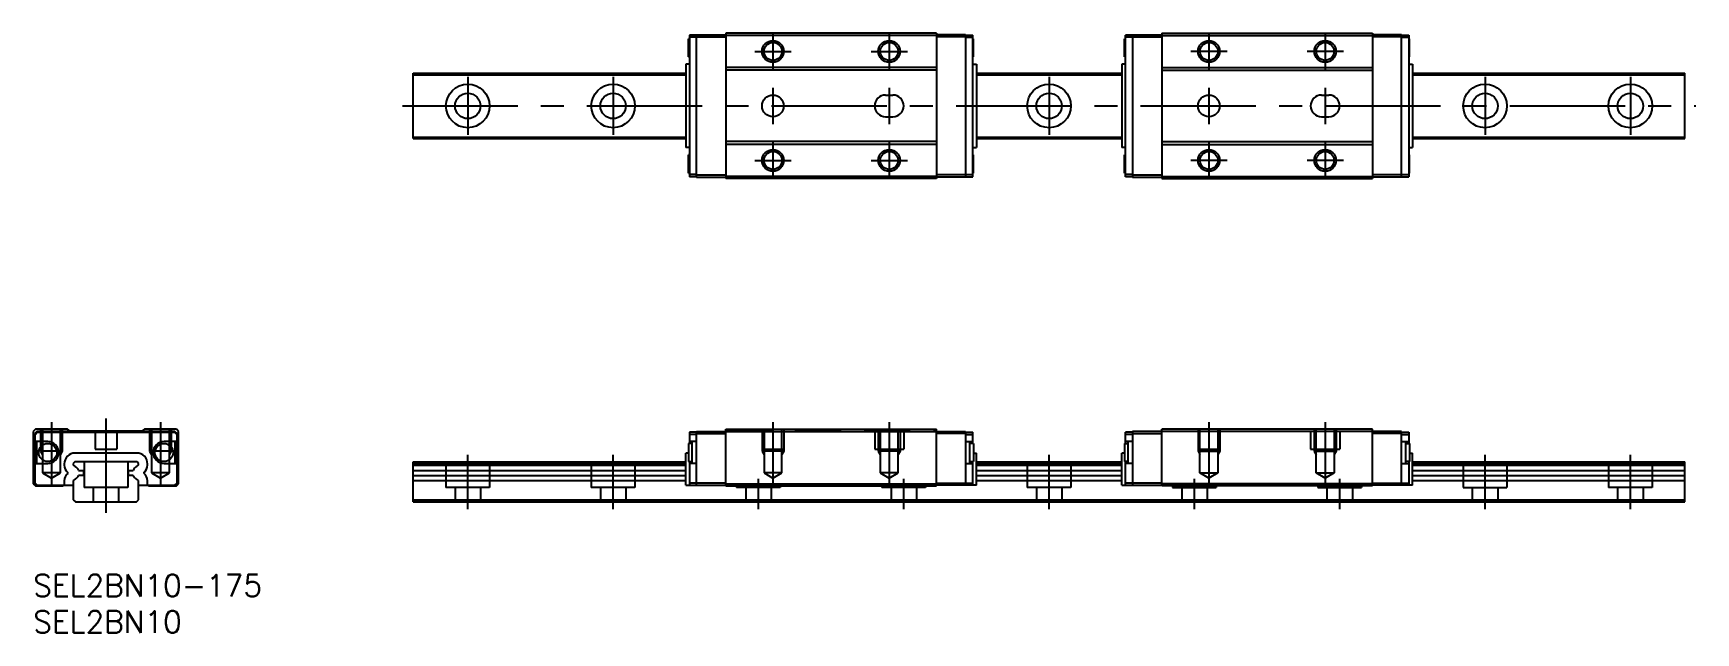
# Model space of a CAD drawing. Extents: x 0 to 229, y -8 to 74.
import ezdxf

# ---------------------------------------------------------------- set-up
doc = ezdxf.new("R2010")
doc.units = 0
doc.header["$LTSCALE"] = 0.5
doc.linetypes.add('CENTER', pattern=[50.8, 31.75, -6.35, 6.35, -6.35])
doc.linetypes.add('DASHED', pattern=[19.05, 12.7, -6.35])
for name, color, linetype in [('MSM_CENTER', 1, 'CENTER'), ('MSM_CONTINUOUS', 7, 'CONTINUOUS'), ('MSM_DASHED', 4, 'DASHED'), ('MSM_NARROW', 5, 'CONTINUOUS'), ('MSM_PART_NUMBER', 7, 'CONTINUOUS')]:
    doc.layers.add(name, color=color, linetype=linetype)
doc.styles.get("Standard").update_dxf_attribs({"font": 'txt.shx', "height": 3, "bigfont": 'bigfont.shx'})

# ---------------------------------------------------------------- blocks, each defined once
blk = doc.blocks.new('*U2')
at = {"layer": 'MSM_PART_NUMBER'}
blk.add_text('SEL2BN10-175', height=3, dxfattribs=at).set_placement((0, -3))
blk = doc.blocks.new('*U3')
at = {"layer": 'MSM_PART_NUMBER'}
blk.add_text('SEL2BN10', height=3, dxfattribs=at).set_placement((0, -8))

msp = doc.modelspace()

# ---------------------------------------------------------------- linework, layer by layer
at = {"layer": 'MSM_CENTER'}
for p, q in [((101.8, 74.5), (101.8, 69.5)), ((117.8, 74.5), (117.8, 69.5)), ((161.8, 74.5), (161.8, 69.5)), ((177.8, 74.5), (177.8, 69.5)), ((99.3, 72), (104.3, 72)), ((115.3, 72), (120.3, 72)), ((164.3, 72), (159.3, 72)), ((180.3, 72), (175.3, 72)), ((59.8, 68.5), (59.8, 60.5)), ((79.8, 68.5), (79.8, 60.5)), ((101.8, 67), (101.8, 62)), ((117.8, 67), (117.8, 62)), ((139.8, 68.5), (139.8, 60.5)), ((161.8, 67), (161.8, 62)), ((177.8, 67), (177.8, 62)), ((199.8, 68.5), (199.8, 60.5)), ((219.8, 68.5), (219.8, 60.5)), ((50.8, 64.5), (228.8, 64.5)), ((101.8, 59.5), (101.8, 54.5)), ((117.8, 59.5), (117.8, 54.5)), ((161.8, 59.5), (161.8, 54.5)), ((177.8, 59.5), (177.8, 54.5)), ((99.3, 57), (104.3, 57)), ((115.3, 57), (120.3, 57)), ((164.3, 57), (159.3, 57)), ((180.3, 57), (175.3, 57)), ((2.5, 21), (2.5, 12.29)), ((10, 21.5), (10, 8.5)), ((17.5, 21), (17.5, 12.29)), ((101.8, 21), (101.8, 12.29)), ((117.8, 21), (117.8, 12.29)), ((161.8, 21), (161.8, 12.29)), ((177.8, 21), (177.8, 12.29)), ((59.8, 9), (59.8, 16.5)), ((79.8, 9), (79.8, 16.5)), ((139.8, 9), (139.8, 16.5)), ((199.8, 9), (199.8, 16.5)), ((219.8, 9), (219.8, 16.5)), ((99.8, 9), (99.8, 13.2)), ((119.8, 9), (119.8, 13.2)), ((159.8, 9), (159.8, 13.2)), ((179.8, 9), (179.8, 13.2))]:
    msp.add_line(p, q, dxfattribs=at)
at = {"layer": 'MSM_CONTINUOUS'}
for p, q in [((90.2, 71.25), (90.2, 73.75)), ((90.3, 73.75), (90.2, 73.75)), ((91.3, 74.25), (90.3, 74.25)), ((90.3, 74.25), (90.3, 54.75)), ((91.3, 73.95), (90.3, 73.95)), ((91.3, 54.7), (91.3, 74.3)), ((91.3, 74.3), (95.3, 74.3)), ((91.3, 74), (95.3, 74)), ((95.3, 74.5), (95.3, 54.5)), ((124.3, 74.5), (95.3, 74.5)), ((124.3, 74.2), (95.3, 74.2)), ((124.3, 74.5), (124.3, 54.5)), ((128.3, 74.3), (124.3, 74.3)), ((128.3, 74), (124.3, 74)), ((128.3, 74.3), (128.3, 54.7)), ((128.3, 74.25), (129.3, 74.25)), ((128.3, 73.95), (129.3, 73.95)), ((129.3, 54.75), (129.3, 74.25)), ((129.4, 73.75), (129.3, 73.75)), ((129.4, 71.25), (129.4, 73.75)), ((150.2, 71.25), (150.2, 73.75)), ((150.2, 73.75), (150.3, 73.75)), ((150.3, 54.75), (150.3, 74.25)), ((151.3, 74.25), (150.3, 74.25)), ((151.3, 73.95), (150.3, 73.95)), ((151.3, 74.3), (151.3, 54.7)), ((151.3, 74.3), (155.3, 74.3)), ((151.3, 74), (155.3, 74)), ((155.3, 74.5), (155.3, 54.5)), ((155.3, 74.5), (184.3, 74.5)), ((155.3, 74.2), (184.3, 74.2)), ((184.3, 74.5), (184.3, 54.5)), ((188.3, 74.3), (184.3, 74.3)), ((188.3, 74), (184.3, 74)), ((188.3, 54.7), (188.3, 74.3)), ((188.3, 74.25), (189.3, 74.25)), ((188.3, 73.95), (189.3, 73.95)), ((189.3, 74.25), (189.3, 54.75)), ((189.3, 73.75), (189.4, 73.75)), ((189.4, 71.25), (189.4, 73.75)), ((90.2, 71.25), (90.3, 71.25)), ((129.3, 71.25), (129.4, 71.25)), ((150.3, 71.25), (150.2, 71.25)), ((189.4, 71.25), (189.3, 71.25)), ((52.3, 60), (52.3, 69)), ((52.3, 69), (89.8, 69)), ((52.3, 68.8), (89.8, 68.8)), ((89.8, 70.23), (89.8, 58.77)), ((90.3, 70.23), (89.8, 70.23)), ((124.3, 69.8), (95.3, 69.8)), ((124.3, 69.4), (95.3, 69.4)), ((129.3, 70.23), (129.8, 70.23)), ((129.8, 70.23), (129.8, 58.77)), ((129.8, 69), (149.8, 69)), ((129.8, 68.8), (149.8, 68.8)), ((149.8, 70.23), (149.8, 58.77)), ((150.3, 70.23), (149.8, 70.23)), ((155.3, 69.8), (184.3, 69.8)), ((155.3, 69.4), (184.3, 69.4)), ((189.3, 70.23), (189.8, 70.23)), ((189.8, 70.23), (189.8, 58.77)), ((189.8, 69), (227.3, 69)), ((189.8, 68.8), (227.3, 68.8)), ((227.3, 60), (227.3, 69)), ((117.3, 66), (118.3, 66)), ((177.3, 66), (178.3, 66)), ((117.3, 63), (118.3, 63)), ((177.3, 63), (178.3, 63)), ((52.3, 60.2), (89.8, 60.2)), ((52.3, 60), (89.8, 60)), ((124.3, 59.6), (95.3, 59.6)), ((129.8, 60.2), (149.8, 60.2)), ((129.8, 60), (149.8, 60)), ((155.3, 59.6), (184.3, 59.6)), ((189.8, 60.2), (227.3, 60.2)), ((189.8, 60), (227.3, 60)), ((90.3, 58.77), (89.8, 58.77)), ((90.2, 55.25), (90.2, 57.75)), ((90.3, 57.75), (90.2, 57.75)), ((124.3, 59.2), (95.3, 59.2)), ((129.3, 58.77), (129.8, 58.77)), ((129.4, 57.75), (129.3, 57.75)), ((129.4, 55.25), (129.4, 57.75)), ((150.3, 58.77), (149.8, 58.77)), ((150.2, 55.25), (150.2, 57.75)), ((150.2, 57.75), (150.3, 57.75)), ((155.3, 59.2), (184.3, 59.2)), ((189.3, 58.77), (189.8, 58.77)), ((189.3, 57.75), (189.4, 57.75)), ((189.4, 55.25), (189.4, 57.75)), ((90.2, 55.25), (90.3, 55.25)), ((91.3, 55.05), (90.3, 55.05)), ((91.3, 55), (95.3, 55)), ((128.3, 55), (124.3, 55)), ((128.3, 55.05), (129.3, 55.05)), ((129.3, 55.25), (129.4, 55.25)), ((150.3, 55.25), (150.2, 55.25)), ((151.3, 55.05), (150.3, 55.05)), ((151.3, 55), (155.3, 55)), ((188.3, 55), (184.3, 55)), ((188.3, 55.05), (189.3, 55.05)), ((189.4, 55.25), (189.3, 55.25)), ((91.3, 54.75), (90.3, 54.75)), ((91.3, 54.7), (95.3, 54.7)), ((124.3, 54.8), (95.3, 54.8)), ((124.3, 54.5), (95.3, 54.5)), ((128.3, 54.7), (124.3, 54.7)), ((128.3, 54.75), (129.3, 54.75)), ((151.3, 54.75), (150.3, 54.75)), ((151.3, 54.7), (155.3, 54.7)), ((155.3, 54.8), (184.3, 54.8)), ((155.3, 54.5), (184.3, 54.5)), ((188.3, 54.7), (184.3, 54.7)), ((188.3, 54.75), (189.3, 54.75)), ((0.3, 20), (0, 19.7)), ((0, 19.7), (0, 12.5)), ((0.5, 19.7), (0.2, 19.4)), ((0.2, 19.4), (0.2, 12.6)), ((0.25, 19.3), (0.55, 19.6)), ((0.25, 18.3), (0.25, 19.3)), ((4.7, 20), (0.3, 20)), ((19.5, 19.7), (0.5, 19.7)), ((0.55, 19.6), (19.45, 19.6)), ((5.1, 19.75), (4.7, 20)), ((14.9, 19.75), (5.1, 19.75)), ((15.3, 20), (14.9, 19.75)), ((19.7, 20), (15.3, 20)), ((19.45, 19.6), (19.75, 19.3)), ((19.8, 19.4), (19.5, 19.7)), ((20, 19.7), (19.7, 20)), ((19.75, 19.3), (19.75, 18.3)), ((19.8, 12.6), (19.8, 19.4)), ((20, 12.5), (20, 19.7)), ((90.3, 19.6), (90.3, 18.05)), ((91.3, 19.6), (90.3, 19.6)), ((91.3, 19.3), (90.3, 19.3)), ((91.3, 12.3), (91.3, 19.7)), ((91.3, 19.7), (128.3, 19.7)), ((91.3, 19.4), (95.3, 19.4)), ((95.3, 12.2), (95.3, 20)), ((95.3, 20), (124.3, 20)), ((124.3, 12.2), (124.3, 20)), ((128.3, 19.4), (124.3, 19.4)), ((128.3, 19.7), (128.3, 12.3)), ((128.3, 19.6), (129.3, 19.6)), ((128.3, 19.3), (129.3, 19.3)), ((129.3, 18.05), (129.3, 19.6)), ((150.3, 18.05), (150.3, 19.6)), ((151.3, 19.6), (150.3, 19.6)), ((151.3, 19.3), (150.3, 19.3)), ((151.3, 19.7), (151.3, 12.3)), ((188.3, 19.7), (151.3, 19.7)), ((151.3, 19.4), (155.3, 19.4)), ((155.3, 12.2), (155.3, 20)), ((184.3, 20), (155.3, 20)), ((184.3, 12.2), (184.3, 20)), ((188.3, 19.4), (184.3, 19.4)), ((188.3, 12.3), (188.3, 19.7)), ((188.3, 19.6), (189.3, 19.6)), ((188.3, 19.3), (189.3, 19.3)), ((189.3, 19.6), (189.3, 18.05)), ((2, 18.3), (0.25, 18.3)), ((0.45, 18.3), (0.45, 15.3)), ((14.23, 16.73), (5.77, 16.73)), ((19.75, 18.3), (18, 18.3)), ((19.55, 15.3), (19.55, 18.3)), ((89.8, 12.3), (89.8, 16.73)), ((90.2, 16.73), (89.8, 16.73)), ((90.7, 18.05), (90.2, 18.05)), ((90.2, 18.05), (90.2, 15.55)), ((91.3, 18.3), (90.3, 18.3)), ((90.7, 15.3), (90.7, 18.3)), ((128.3, 18.3), (129.3, 18.3)), ((128.9, 15.3), (128.9, 18.3)), ((129.4, 18.05), (128.9, 18.05)), ((129.4, 18.05), (129.4, 15.55)), ((129.4, 16.73), (129.8, 16.73)), ((129.8, 12.3), (129.8, 16.73)), ((149.8, 12.3), (149.8, 16.73)), ((150.2, 16.73), (149.8, 16.73)), ((150.2, 18.05), (150.7, 18.05)), ((150.2, 18.05), (150.2, 15.55)), ((151.3, 18.3), (150.3, 18.3)), ((150.7, 15.3), (150.7, 18.3)), ((188.3, 18.3), (189.3, 18.3)), ((188.9, 15.3), (188.9, 18.3)), ((188.9, 18.05), (189.4, 18.05)), ((189.4, 18.05), (189.4, 15.55)), ((189.4, 16.73), (189.8, 16.73)), ((189.8, 12.3), (189.8, 16.73)), ((0.25, 15.3), (2, 15.3)), ((0.25, 12.6), (0.25, 15.3)), ((4.27, 15.23), (4.27, 15.08)), ((5.7, 15.5), (5.5, 15.3)), ((5.5, 15.3), (5.5, 15.04)), ((5.5, 15.04), (5.78, 14.88)), ((14.3, 15.5), (5.7, 15.5)), ((6.25, 14.35), (6.9, 14.35)), ((6.9, 14.35), (6.9, 13.65)), ((13.1, 13.65), (13.1, 14.35)), ((13.1, 14.35), (13.75, 14.35)), ((14.22, 14.88), (14.5, 15.04)), ((14.5, 15.3), (14.3, 15.5)), ((14.5, 15.04), (14.5, 15.3)), ((15.73, 15.08), (15.73, 15.23)), ((18, 15.3), (19.75, 15.3)), ((19.75, 15.3), (19.75, 12.6)), ((52.3, 15.5), (89.8, 15.5)), ((52.3, 10), (52.3, 15.5)), ((52.3, 15.3), (89.8, 15.3)), ((52.3, 15.04), (89.8, 15.04)), ((52.3, 14.35), (89.8, 14.35)), ((90.2, 15.55), (90.7, 15.55)), ((90.3, 15.55), (90.3, 12.3)), ((91.3, 15.3), (90.3, 15.3)), ((128.3, 15.3), (129.3, 15.3)), ((128.9, 15.55), (129.4, 15.55)), ((129.3, 12.3), (129.3, 15.55)), ((129.8, 15.5), (149.8, 15.5)), ((129.8, 15.3), (149.8, 15.3)), ((129.8, 15.04), (149.8, 15.04)), ((129.8, 14.35), (149.8, 14.35)), ((150.7, 15.55), (150.2, 15.55)), ((150.3, 12.3), (150.3, 15.55)), ((151.3, 15.3), (150.3, 15.3)), ((188.3, 15.3), (189.3, 15.3)), ((189.4, 15.55), (188.9, 15.55)), ((189.3, 15.55), (189.3, 12.3)), ((189.8, 15.5), (227.3, 15.5)), ((189.8, 15.3), (227.3, 15.3)), ((189.8, 15.04), (227.3, 15.04)), ((189.8, 14.35), (227.3, 14.35)), ((227.3, 10), (227.3, 15.5)), ((0, 12.5), (0.3, 12.2)), ((0.2, 12.6), (0.5, 12.3)), ((0.55, 12.3), (0.25, 12.6)), ((0.3, 12.2), (4.03, 12.2)), ((0.5, 12.3), (5.5, 12.3)), ((4.03, 12.2), (4.24, 12.3)), ((4.27, 12.92), (4.27, 12.3)), ((5.78, 13.12), (5.5, 12.96)), ((5.5, 12.96), (5.5, 10.3)), ((6.9, 13.65), (6.25, 13.65)), ((13.75, 13.65), (13.1, 13.65)), ((14.5, 12.96), (14.22, 13.12)), ((14.5, 10.3), (14.5, 12.96)), ((14.5, 12.3), (19.5, 12.3)), ((15.73, 12.3), (15.73, 12.92)), ((15.76, 12.3), (15.97, 12.2)), ((15.97, 12.2), (19.7, 12.2)), ((19.75, 12.6), (19.45, 12.3)), ((19.5, 12.3), (19.8, 12.6)), ((19.7, 12.2), (20, 12.5)), ((52.3, 13.65), (89.8, 13.65)), ((52.3, 12.96), (89.8, 12.96)), ((89.8, 12.3), (95.25, 12.3)), ((95.3, 12.6), (90.3, 12.6)), ((95.25, 12.3), (95.25, 12.35)), ((95.25, 12.35), (95.3, 12.35)), ((95.3, 12.5), (124.3, 12.5)), ((95.3, 12.2), (124.3, 12.2)), ((124.3, 12.6), (129.3, 12.6)), ((124.35, 12.35), (124.3, 12.35)), ((124.35, 12.35), (124.35, 12.3)), ((129.8, 12.3), (124.35, 12.3)), ((129.8, 13.65), (149.8, 13.65)), ((129.8, 12.96), (149.8, 12.96)), ((149.8, 12.3), (155.25, 12.3)), ((155.3, 12.6), (150.3, 12.6)), ((155.25, 12.35), (155.3, 12.35)), ((155.25, 12.35), (155.25, 12.3)), ((184.3, 12.5), (155.3, 12.5)), ((184.3, 12.2), (155.3, 12.2)), ((184.3, 12.6), (189.3, 12.6)), ((184.35, 12.35), (184.3, 12.35)), ((184.35, 12.3), (184.35, 12.35)), ((189.8, 12.3), (184.35, 12.3)), ((189.8, 13.65), (227.3, 13.65)), ((189.8, 12.96), (227.3, 12.96)), ((5.5, 10.3), (5.8, 10)), ((5.8, 10), (14.2, 10)), ((14.2, 10), (14.5, 10.3)), ((52.3, 10.3), (227.3, 10.3)), ((52.3, 10), (227.3, 10))]:
    msp.add_line(p, q, dxfattribs=at)
for centre, radius in [((101.8, 72), 1.23), ((117.8, 72), 1.23), ((161.8, 72), 1.23), ((177.8, 72), 1.23), ((59.8, 64.5), 3), ((79.8, 64.5), 3), ((139.8, 64.5), 3), ((199.8, 64.5), 3), ((219.8, 64.5), 3), ((59.8, 64.5), 1.75), ((79.8, 64.5), 1.75), ((101.8, 64.5), 1.5), ((139.8, 64.5), 1.75), ((161.8, 64.5), 1.5), ((199.8, 64.5), 1.75), ((219.8, 64.5), 1.75), ((101.8, 57), 1.23), ((117.8, 57), 1.23), ((161.8, 57), 1.23), ((177.8, 57), 1.23), ((2, 16.8), 1.25), ((18, 16.8), 1.25)]:
    msp.add_circle(centre, radius, dxfattribs=at)
for centre, radius, start, end in [((117.3, 64.5), 1.5, 90, 270), ((118.3, 64.5), 1.5, 270, 90), ((177.3, 64.5), 1.5, 90, 270), ((178.3, 64.5), 1.5, 270, 90), ((2, 16.8), 1.5, 270, 90), ((5.77, 15.23), 1.5, 90, 180), ((14.23, 15.23), 1.5, 0, 90), ((18, 16.8), 1.5, 90, 270), ((5.57, 15.08), 1.3, 180, 230.7306), ((5.57, 12.92), 1.3, 129.2694, 180), ((4.68, 14), 0.1, 309.2694, 50.7306), ((5.23, 13.93), 1.1, 22.4464, 60.0031), ((14.77, 13.93), 1.1, 119.9969, 157.5536), ((15.32, 14), 0.1, 129.2694, 230.7306), ((14.43, 15.08), 1.3, 309.2694, 0), ((14.43, 12.92), 1.3, 0, 50.7306), ((5.23, 14.07), 1.1, 299.9969, 337.5536), ((14.77, 14.07), 1.1, 202.4464, 240.0031)]:
    msp.add_arc(centre, radius, start, end, dxfattribs=at)
at = {"layer": 'MSM_DASHED'}
for p, q in [((1, 20), (1, 17)), ((1.27, 20), (1.27, 14)), ((3.73, 14), (3.73, 20)), ((4, 20), (4, 17)), ((8.5, 19.75), (8.5, 17.25)), ((11.5, 19.75), (11.5, 17.25)), ((16, 20), (16, 17)), ((16.27, 20), (16.27, 14)), ((18.73, 14), (18.73, 20)), ((19, 20), (19, 17)), ((95.3, 19.75), (124.3, 19.75)), ((100.3, 20), (100.3, 17)), ((100.57, 20), (100.57, 14)), ((103.03, 14), (103.03, 20)), ((103.3, 20), (103.3, 17)), ((115.8, 19.75), (115.8, 17.25)), ((116.3, 20), (116.3, 17)), ((116.57, 20), (116.57, 14)), ((119.03, 14), (119.03, 20)), ((119.3, 20), (119.3, 17)), ((119.8, 19.75), (119.8, 17.25)), ((155.3, 19.75), (184.3, 19.75)), ((160.3, 20), (160.3, 17)), ((160.57, 14), (160.57, 20)), ((163.03, 20), (163.03, 14)), ((163.3, 20), (163.3, 17)), ((175.8, 19.75), (175.8, 17.25)), ((176.3, 20), (176.3, 17)), ((176.57, 14), (176.57, 20)), ((179.03, 20), (179.03, 14)), ((179.3, 20), (179.3, 17)), ((179.8, 19.75), (179.8, 17.25)), ((1, 17), (1.27, 16.53)), ((4, 17), (1, 17)), ((4, 17), (3.73, 16.53)), ((8.5, 17.25), (11.5, 17.25)), ((16, 17), (16.27, 16.53)), ((19, 17), (16, 17)), ((19, 17), (18.73, 16.53)), ((100.3, 17.25), (103.3, 17.25)), ((100.3, 17), (100.57, 16.53)), ((103.3, 17), (100.3, 17)), ((103.3, 17), (103.03, 16.53)), ((115.8, 17.25), (119.8, 17.25)), ((116.3, 17), (116.57, 16.53)), ((119.3, 17), (116.3, 17)), ((119.3, 17), (119.03, 16.53)), ((160.3, 17.25), (163.3, 17.25)), ((160.3, 17), (163.3, 17)), ((160.3, 17), (160.57, 16.53)), ((163.3, 17), (163.03, 16.53)), ((175.8, 17.25), (179.8, 17.25)), ((176.3, 17), (179.3, 17)), ((176.3, 17), (176.57, 16.53)), ((179.3, 17), (179.03, 16.53)), ((1.27, 14), (2.5, 13.29)), ((3.73, 14), (1.27, 14)), ((2.5, 13.29), (3.73, 14)), ((7, 15.5), (7, 12)), ((13, 15.5), (13, 12)), ((16.27, 14), (17.5, 13.29)), ((18.73, 14), (16.27, 14)), ((17.5, 13.29), (18.73, 14)), ((56.8, 15.5), (56.8, 12)), ((62.8, 15.5), (62.8, 12)), ((76.8, 15.5), (76.8, 12)), ((82.8, 15.5), (82.8, 12)), ((100.57, 14), (101.8, 13.29)), ((103.03, 14), (100.57, 14)), ((101.8, 13.29), (103.03, 14)), ((116.57, 14), (117.8, 13.29)), ((119.03, 14), (116.57, 14)), ((117.8, 13.29), (119.03, 14)), ((136.8, 15.5), (136.8, 12)), ((142.8, 15.5), (142.8, 12)), ((160.57, 14), (163.03, 14)), ((161.8, 13.29), (160.57, 14)), ((163.03, 14), (161.8, 13.29)), ((176.57, 14), (179.03, 14)), ((177.8, 13.29), (176.57, 14)), ((179.03, 14), (177.8, 13.29)), ((196.8, 15.5), (196.8, 12)), ((202.8, 15.5), (202.8, 12)), ((216.8, 15.5), (216.8, 12)), ((222.8, 15.5), (222.8, 12)), ((13, 12), (7, 12)), ((8.25, 12), (8.25, 10)), ((11.75, 12), (11.75, 10)), ((62.8, 12), (56.8, 12)), ((58.05, 12), (58.05, 10)), ((61.55, 12), (61.55, 10)), ((82.8, 12), (76.8, 12)), ((78.05, 12), (78.05, 10)), ((81.55, 12), (81.55, 10)), ((96.8, 12.2), (96.8, 12)), ((102.8, 12), (96.8, 12)), ((98.05, 12), (98.05, 10)), ((101.55, 12), (101.55, 10)), ((102.8, 12.2), (102.8, 12)), ((116.8, 12.2), (116.8, 12)), ((122.8, 12), (116.8, 12)), ((118.05, 12), (118.05, 10)), ((121.55, 12), (121.55, 10)), ((122.8, 12.2), (122.8, 12)), ((142.8, 12), (136.8, 12)), ((138.05, 12), (138.05, 10)), ((141.55, 12), (141.55, 10)), ((156.8, 12.2), (156.8, 12)), ((156.8, 12), (162.8, 12)), ((158.05, 12), (158.05, 10)), ((161.55, 12), (161.55, 10)), ((162.8, 12.2), (162.8, 12)), ((176.8, 12.2), (176.8, 12)), ((176.8, 12), (182.8, 12)), ((178.05, 12), (178.05, 10)), ((181.55, 12), (181.55, 10)), ((182.8, 12.2), (182.8, 12)), ((196.8, 12), (202.8, 12)), ((198.05, 12), (198.05, 10)), ((201.55, 12), (201.55, 10)), ((222.8, 12), (216.8, 12)), ((218.05, 12), (218.05, 10)), ((221.55, 12), (221.55, 10))]:
    msp.add_line(p, q, dxfattribs=at)
at = {"layer": 'MSM_NARROW'}
for centre in [(101.8, 72), (117.8, 72), (161.8, 72), (177.8, 72), (101.8, 57), (117.8, 57), (161.8, 57), (177.8, 57)]:
    msp.add_circle(centre, 1.5, dxfattribs=at)

# ---------------------------------------------------------------- block references
at = {"layer": 'MSM_CONTINUOUS'}
for name in ['*U2', '*U3']:
    msp.add_blockref(name, (0, 0), dxfattribs=at)

doc.saveas('drawing.dxf')
